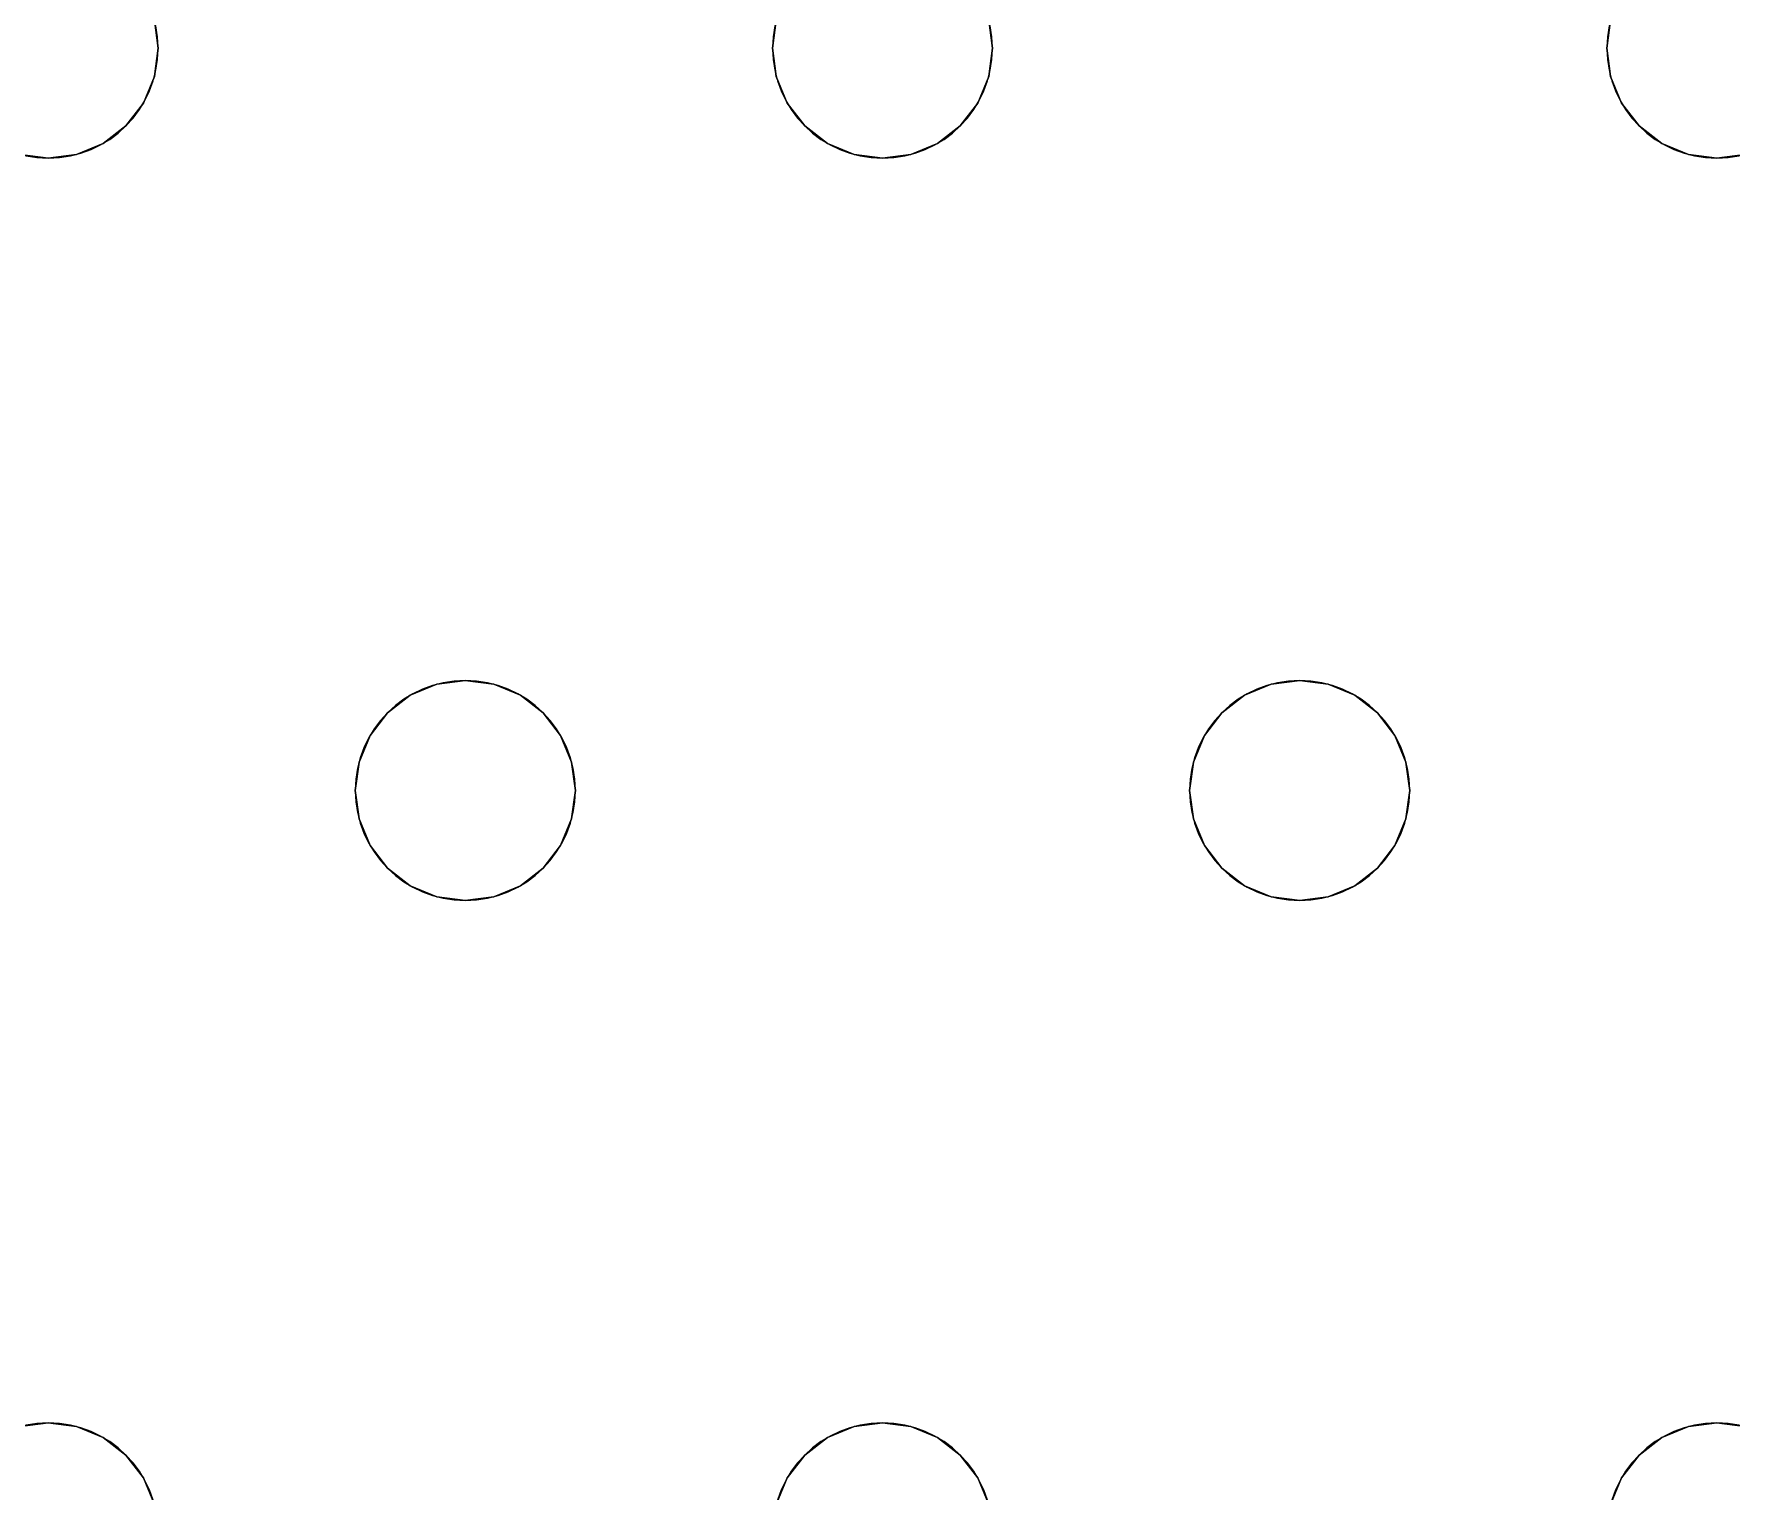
# Model space of a CAD drawing. Header units: millimetres. Extents: x -1 to 1601, y -701 to 1.
# Drawn here: x 986.6 to 1048.3, y -312.5 to -259.5 of the extents above; entities that cross this region are included whole.
import ezdxf

# ---------------------------------------------------------------- set-up
doc = ezdxf.new("R2010")
doc.units = ezdxf.units.MM
doc.layers.add('IQ_200_3D', color=1, linetype='Continuous')
doc.layers.add('IQ_204_2D', color=7, linetype='Continuous')

msp = doc.modelspace()

# ---------------------------------------------------------------- linework, layer by layer
at = {"layer": 'IQ_200_3D', "lineweight": 18}
for points, invisible_edges in [([(122.762, -68.034, 850), (1477.238, -68.034, 850), (1477.238, -397.966, 850), (122.762, -397.966, 850)], 10), ([(122.762, -68.034, 860), (122.762, -397.966, 860), (1477.238, -397.966, 860), (1477.238, -68.034, 860)], 5), ([(991.118, -260, 890), (990.981, -258.965, 890), (990.981, -258.965, 888), (991.118, -260, 888)], 2), ([(1013.587, -258.965, 888), (991.118, -260, 888), (990.981, -258.965, 888)], 13), ([(1013.451, -260, 888), (990.981, -261.035, 888), (991.118, -260, 888), (1013.587, -258.965, 888)], 5), ([(991.118, -260, 890), (1013.451, -260, 890), (1013.587, -258.965, 890), (990.981, -258.965, 890)], 5), ([(1013.587, -258.965, 890), (1013.451, -260, 890), (1013.451, -260, 888), (1013.587, -258.965, 888)], 8), ([(1021.451, -260, 890), (1021.315, -258.965, 890), (1021.315, -258.965, 888), (1021.451, -260, 888)], 2), ([(1021.451, -260, 888), (1021.315, -258.965, 888), (1043.921, -258.965, 888), (1043.784, -260, 888)], 10), ([(1021.451, -260, 890), (1043.784, -260, 890), (1043.921, -258.965, 890), (1021.315, -258.965, 890)], 5), ([(1043.921, -258.965, 890), (1043.784, -260, 890), (1043.784, -260, 888), (1043.921, -258.965, 888)], 8), ([(990.981, -261.035, 890), (991.118, -260, 890), (991.118, -260, 888), (990.981, -261.035, 888)], 8), ([(1013.587, -261.035, 888), (990.981, -261.035, 888), (1013.451, -260, 888)], 3), ([(990.981, -261.035, 890), (1013.587, -261.035, 890), (1013.451, -260, 890), (991.118, -260, 890)], 5), ([(1013.451, -260, 890), (1013.587, -261.035, 890), (1013.587, -261.035, 888), (1013.451, -260, 888)], 2), ([(1043.921, -261.035, 888), (1020.915, -262, 888), (1021.315, -261.035, 888), (1043.784, -260, 888)], 5), ([(1021.315, -261.035, 890), (1020.915, -262, 890), (1043.921, -261.035, 890), (1043.784, -260, 890)], 10), ([(1021.315, -261.035, 890), (1021.451, -260, 890), (1021.451, -260, 888), (1021.315, -261.035, 888)], 8), ([(1021.451, -260, 888), (1043.784, -260, 888), (1021.315, -261.035, 888)], 3), ([(1043.784, -260, 890), (1021.451, -260, 890), (1021.315, -261.035, 890)], 13), ([(1043.784, -260, 890), (1043.921, -261.035, 890), (1043.921, -261.035, 888), (1043.784, -260, 888)], 2), ([(990.582, -262, 890), (990.981, -261.035, 890), (990.981, -261.035, 888), (990.582, -262, 888)], 10), ([(990.582, -262, 888), (990.981, -261.035, 888), (1013.587, -261.035, 888), (1013.987, -262, 888)], 10), ([(1013.987, -262, 890), (1013.587, -261.035, 890), (990.582, -262, 890), (1002.284, -283, 890)], 14), ([(990.981, -261.035, 890), (990.582, -262, 890), (1013.587, -261.035, 890)], 14), ([(1013.587, -261.035, 890), (1013.987, -262, 890), (1013.987, -262, 888), (1013.587, -261.035, 888)], 10), ([(1020.915, -262, 890), (1021.315, -261.035, 890), (1021.315, -261.035, 888), (1020.915, -262, 888)], 10), ([(1020.915, -262, 888), (1043.921, -261.035, 888), (1044.32, -262, 888), (1032.618, -283, 888)], 13), ([(1044.32, -262, 890), (1043.921, -261.035, 890), (1020.915, -262, 890), (1032.618, -283, 890)], 14), ([(1043.921, -261.035, 890), (1044.32, -262, 890), (1044.32, -262, 888), (1043.921, -261.035, 888)], 10), ([(989.946, -262.828, 890), (990.582, -262, 890), (990.582, -262, 888), (989.946, -262.828, 888)], 10), ([(989.946, -262.828, 888), (990.582, -262, 888), (1002.284, -283, 888), (1001.249, -283.136, 888)], 10), ([(989.946, -262.828, 890), (1001.249, -283.136, 890), (1002.284, -283, 890), (990.582, -262, 890)], 5), ([(1013.987, -262, 888), (1014.623, -262.828, 888), (1002.284, -283, 888), (990.582, -262, 888)], 14), ([(1014.623, -262.828, 890), (1013.987, -262, 890), (1002.284, -283, 890), (1003.319, -283.136, 890)], 10), ([(1013.987, -262, 890), (1014.623, -262.828, 890), (1014.623, -262.828, 888), (1013.987, -262, 888)], 10), ([(1020.279, -262.828, 890), (1020.915, -262, 890), (1020.915, -262, 888), (1020.279, -262.828, 888)], 10), ([(1020.279, -262.828, 888), (1020.915, -262, 888), (1032.618, -283, 888), (1031.582, -283.136, 888)], 10), ([(1032.618, -283, 890), (1020.915, -262, 890), (1020.279, -262.828, 890), (1031.582, -283.136, 890)], 5), ([(1032.618, -283, 888), (1044.32, -262, 888), (1044.956, -262.828, 888)], 13), ([(1044.956, -262.828, 890), (1044.32, -262, 890), (1032.618, -283, 890), (1033.653, -283.136, 890)], 10), ([(1044.32, -262, 890), (1044.956, -262.828, 890), (1044.956, -262.828, 888), (1044.32, -262, 888)], 10), ([(989.118, -263.464, 890), (989.946, -262.828, 890), (989.946, -262.828, 888), (989.118, -263.464, 888)], 10), ([(989.118, -263.464, 888), (989.946, -262.828, 888), (1001.249, -283.136, 888), (1000.284, -283.536, 888)], 10), ([(989.118, -263.464, 890), (1000.284, -283.536, 890), (1001.249, -283.136, 890), (989.946, -262.828, 890)], 5), ([(1014.623, -262.828, 888), (1015.451, -263.464, 888), (1003.319, -283.136, 888), (1002.284, -283, 888)], 10), ([(1015.451, -263.464, 890), (1014.623, -262.828, 890), (1003.319, -283.136, 890), (1004.284, -283.536, 890)], 10), ([(1014.623, -262.828, 890), (1015.451, -263.464, 890), (1015.451, -263.464, 888), (1014.623, -262.828, 888)], 10), ([(1019.451, -263.464, 890), (1020.279, -262.828, 890), (1020.279, -262.828, 888), (1019.451, -263.464, 888)], 10), ([(1019.451, -263.464, 888), (1020.279, -262.828, 888), (1031.582, -283.136, 888), (1030.618, -283.536, 888)], 10), ([(1031.582, -283.136, 890), (1020.279, -262.828, 890), (1019.451, -263.464, 890), (1030.618, -283.536, 890)], 5), ([(1044.956, -262.828, 888), (1045.784, -263.464, 888), (1033.653, -283.136, 888), (1032.618, -283, 888)], 10), ([(1045.784, -263.464, 890), (1044.956, -262.828, 890), (1033.653, -283.136, 890), (1034.618, -283.536, 890)], 10), ([(1044.956, -262.828, 890), (1045.784, -263.464, 890), (1045.784, -263.464, 888), (1044.956, -262.828, 888)], 10), ([(988.153, -263.864, 890), (989.118, -263.464, 890), (989.118, -263.464, 888), (988.153, -263.864, 888)], 10), ([(988.153, -263.864, 888), (989.118, -263.464, 888), (1000.284, -283.536, 888), (999.456, -284.172, 888)], 10), ([(988.153, -263.864, 890), (999.456, -284.172, 890), (1000.284, -283.536, 890), (989.118, -263.464, 890)], 5), ([(1015.451, -263.464, 888), (1016.416, -263.864, 888), (1004.284, -283.536, 888), (1003.319, -283.136, 888)], 10), ([(1016.416, -263.864, 890), (1015.451, -263.464, 890), (1004.284, -283.536, 890), (1005.113, -284.172, 890)], 10), ([(1015.451, -263.464, 890), (1016.416, -263.864, 890), (1016.416, -263.864, 888), (1015.451, -263.464, 888)], 10), ([(1018.486, -263.864, 890), (1019.451, -263.464, 890), (1019.451, -263.464, 888), (1018.486, -263.864, 888)], 10), ([(1018.486, -263.864, 888), (1019.451, -263.464, 888), (1030.618, -283.536, 888), (1029.789, -284.172, 888)], 10), ([(1030.618, -283.536, 890), (1019.451, -263.464, 890), (1018.486, -263.864, 890), (1029.789, -284.172, 890)], 5), ([(1045.784, -263.464, 888), (1046.749, -263.864, 888), (1034.618, -283.536, 888), (1033.653, -283.136, 888)], 10), ([(1046.749, -263.864, 890), (1045.784, -263.464, 890), (1034.618, -283.536, 890), (1035.446, -284.172, 890)], 10), ([(1045.784, -263.464, 890), (1046.749, -263.864, 890), (1046.749, -263.864, 888), (1045.784, -263.464, 888)], 10), ([(974.779, -284.172, 888), (986.082, -263.864, 888), (987.118, -264, 888), (975.415, -285, 888)], 5), ([(987.118, -264, 890), (986.082, -263.864, 890), (974.779, -284.172, 890), (975.415, -285, 890)], 10), ([(998.82, -285, 888), (975.415, -285, 888), (987.118, -264, 888)], 15), ([(975.415, -285, 890), (975.815, -285.965, 890), (998.82, -285, 890), (987.118, -264, 890)], 14), ([(987.118, -264, 888), (986.082, -263.864, 888), (986.082, -263.864, 890), (987.118, -264, 890)], 10), ([(988.153, -263.864, 888), (987.118, -264, 888), (987.118, -264, 890), (988.153, -263.864, 890)], 10), ([(987.118, -264, 888), (988.153, -263.864, 888), (999.456, -284.172, 888), (998.82, -285, 888)], 10), ([(999.456, -284.172, 890), (988.153, -263.864, 890), (987.118, -264, 890), (998.82, -285, 890)], 5), ([(1016.416, -263.864, 888), (1017.451, -264, 888), (1005.113, -284.172, 888), (1004.284, -283.536, 888)], 10), ([(1017.451, -264, 890), (1016.416, -263.864, 890), (1005.113, -284.172, 890), (1005.748, -285, 890)], 10), ([(1005.748, -285, 888), (1005.113, -284.172, 888), (1017.451, -264, 888), (1029.153, -285, 888)], 14), ([(1029.153, -285, 890), (1029.789, -284.172, 890), (1017.451, -264, 890), (1005.748, -285, 890)], 14), ([(1017.451, -264, 888), (1016.416, -263.864, 888), (1016.416, -263.864, 890), (1017.451, -264, 890)], 10), ([(1018.486, -263.864, 888), (1017.451, -264, 888), (1017.451, -264, 890), (1018.486, -263.864, 890)], 10), ([(1029.789, -284.172, 888), (1029.153, -285, 888), (1017.451, -264, 888), (1018.486, -263.864, 888)], 10), ([(1017.451, -264, 890), (1029.789, -284.172, 890), (1018.486, -263.864, 890)], 3), ([(1035.446, -284.172, 888), (1034.618, -283.536, 888), (1046.749, -263.864, 888), (1047.784, -264, 888)], 10), ([(1035.446, -284.172, 890), (1036.082, -285, 890), (1047.784, -264, 890), (1046.749, -263.864, 890)], 10), ([(1036.082, -285, 888), (1035.446, -284.172, 888), (1047.784, -264, 888)], 14), ([(1047.784, -264, 888), (1060.123, -284.172, 888), (1059.487, -285, 888), (1036.082, -285, 888)], 13), ([(1036.082, -285, 890), (1036.481, -285.965, 890), (1059.487, -285, 890), (1047.784, -264, 890)], 14), ([(1047.784, -264, 888), (1046.749, -263.864, 888), (1046.749, -263.864, 890), (1047.784, -264, 890)], 10), ([(1048.82, -263.864, 888), (1047.784, -264, 888), (1047.784, -264, 890), (1048.82, -263.864, 890)], 10), ([(1047.784, -264, 888), (1048.82, -263.864, 888), (1060.123, -284.172, 888)], 14), ([(1047.784, -264, 890), (1059.487, -285, 890), (1060.123, -284.172, 890), (1048.82, -263.864, 890)], 5), ([(1001.249, -283.136, 890), (1000.284, -283.536, 890), (1000.284, -283.536, 888), (1001.249, -283.136, 888)], 10), ([(1001.249, -283.136, 888), (1002.284, -283, 888), (1002.284, -283, 890), (1001.249, -283.136, 890)], 10), ([(1002.284, -283, 888), (1003.319, -283.136, 888), (1003.319, -283.136, 890), (1002.284, -283, 890)], 10), ([(1004.284, -283.536, 890), (1003.319, -283.136, 890), (1003.319, -283.136, 888), (1004.284, -283.536, 888)], 10), ([(1031.582, -283.136, 890), (1030.618, -283.536, 890), (1030.618, -283.536, 888), (1031.582, -283.136, 888)], 10), ([(1031.582, -283.136, 888), (1032.618, -283, 888), (1032.618, -283, 890), (1031.582, -283.136, 890)], 10), ([(1032.618, -283, 888), (1033.653, -283.136, 888), (1033.653, -283.136, 890), (1032.618, -283, 890)], 10), ([(1034.618, -283.536, 890), (1033.653, -283.136, 890), (1033.653, -283.136, 888), (1034.618, -283.536, 888)], 10), ([(1000.284, -283.536, 890), (999.456, -284.172, 890), (999.456, -284.172, 888), (1000.284, -283.536, 888)], 10), ([(1005.113, -284.172, 890), (1004.284, -283.536, 890), (1004.284, -283.536, 888), (1005.113, -284.172, 888)], 10), ([(1030.618, -283.536, 890), (1029.789, -284.172, 890), (1029.789, -284.172, 888), (1030.618, -283.536, 888)], 10), ([(1035.446, -284.172, 890), (1034.618, -283.536, 890), (1034.618, -283.536, 888), (1035.446, -284.172, 888)], 10), ([(999.456, -284.172, 890), (998.82, -285, 890), (998.82, -285, 888), (999.456, -284.172, 888)], 10), ([(1005.748, -285, 890), (1005.113, -284.172, 890), (1005.113, -284.172, 888), (1005.748, -285, 888)], 10), ([(1029.789, -284.172, 890), (1029.153, -285, 890), (1029.153, -285, 888), (1029.789, -284.172, 888)], 10), ([(1036.082, -285, 890), (1035.446, -284.172, 890), (1035.446, -284.172, 888), (1036.082, -285, 888)], 10), ([(975.815, -285.965, 888), (975.415, -285, 888), (998.82, -285, 888), (998.421, -285.965, 888)], 10), ([(998.421, -285.965, 890), (998.82, -285, 890), (975.815, -285.965, 890), (975.951, -287, 890)], 10), ([(998.82, -285, 890), (998.421, -285.965, 890), (998.421, -285.965, 888), (998.82, -285, 888)], 10), ([(1006.148, -285.965, 890), (1005.748, -285, 890), (1005.748, -285, 888), (1006.148, -285.965, 888)], 10), ([(1006.148, -285.965, 888), (1005.748, -285, 888), (1029.153, -285, 888), (1028.754, -285.965, 888)], 10), ([(1006.148, -285.965, 890), (1028.754, -285.965, 890), (1029.153, -285, 890), (1005.748, -285, 890)], 5), ([(1029.153, -285, 890), (1028.754, -285.965, 890), (1028.754, -285.965, 888), (1029.153, -285, 888)], 10), ([(1036.481, -285.965, 890), (1036.082, -285, 890), (1036.082, -285, 888), (1036.481, -285.965, 888)], 10), ([(1036.481, -285.965, 888), (1036.082, -285, 888), (1059.487, -285, 888), (1059.087, -285.965, 888)], 10), ([(1059.087, -285.965, 890), (1059.487, -285, 890), (1036.481, -285.965, 890), (1036.618, -287, 890)], 10), ([(975.951, -287, 888), (975.815, -285.965, 888), (998.421, -285.965, 888), (998.284, -287, 888)], 10), ([(998.284, -287, 890), (998.421, -285.965, 890), (975.951, -287, 890), (975.815, -288.035, 890)], 10), ([(998.421, -285.965, 890), (998.284, -287, 890), (998.284, -287, 888), (998.421, -285.965, 888)], 8), ([(1006.284, -287, 890), (1006.148, -285.965, 890), (1006.148, -285.965, 888), (1006.284, -287, 888)], 2), ([(1006.284, -287, 888), (1006.148, -285.965, 888), (1028.754, -285.965, 888), (1028.618, -287, 888)], 10), ([(1006.284, -287, 890), (1028.618, -287, 890), (1028.754, -285.965, 890), (1006.148, -285.965, 890)], 5), ([(1028.754, -285.965, 890), (1028.618, -287, 890), (1028.618, -287, 888), (1028.754, -285.965, 888)], 8), ([(1036.618, -287, 890), (1036.481, -285.965, 890), (1036.481, -285.965, 888), (1036.618, -287, 888)], 2), ([(1036.618, -287, 888), (1036.481, -285.965, 888), (1059.087, -285.965, 888), (1058.951, -287, 888)], 10), ([(1058.951, -287, 890), (1059.087, -285.965, 890), (1036.618, -287, 890), (1036.481, -288.035, 890)], 10), ([(998.421, -288.035, 890), (998.284, -287, 890), (975.815, -288.035, 890), (975.415, -289, 890)], 10), ([(975.815, -288.035, 888), (975.951, -287, 888), (998.284, -287, 888), (998.421, -288.035, 888)], 10), ([(998.284, -287, 890), (998.421, -288.035, 890), (998.421, -288.035, 888), (998.284, -287, 888)], 2), ([(1006.148, -288.035, 890), (1006.284, -287, 890), (1006.284, -287, 888), (1006.148, -288.035, 888)], 8), ([(1006.148, -288.035, 888), (1006.284, -287, 888), (1028.618, -287, 888), (1028.754, -288.035, 888)], 10), ([(1006.148, -288.035, 890), (1028.754, -288.035, 890), (1028.618, -287, 890), (1006.284, -287, 890)], 5), ([(1028.618, -287, 890), (1028.754, -288.035, 890), (1028.754, -288.035, 888), (1028.618, -287, 888)], 2), ([(1059.087, -288.035, 890), (1058.951, -287, 890), (1036.481, -288.035, 890), (1036.082, -289, 890)], 10), ([(1036.481, -288.035, 890), (1036.618, -287, 890), (1036.618, -287, 888), (1036.481, -288.035, 888)], 8), ([(1036.481, -288.035, 888), (1036.618, -287, 888), (1058.951, -287, 888), (1059.087, -288.035, 888)], 10), ([(975.415, -289, 888), (975.815, -288.035, 888), (998.421, -288.035, 888), (998.82, -289, 888)], 10), ([(998.82, -289, 890), (998.421, -288.035, 890), (975.415, -289, 890), (987.118, -310, 890)], 14), ([(998.421, -288.035, 890), (998.82, -289, 890), (998.82, -289, 888), (998.421, -288.035, 888)], 10), ([(1005.748, -289, 890), (1006.148, -288.035, 890), (1006.148, -288.035, 888), (1005.748, -289, 888)], 10), ([(1005.748, -289, 888), (1006.148, -288.035, 888), (1028.754, -288.035, 888), (1029.153, -289, 888)], 10), ([(1028.754, -288.035, 890), (1006.148, -288.035, 890), (1005.748, -289, 890), (1029.153, -289, 890)], 5), ([(1028.754, -288.035, 890), (1029.153, -289, 890), (1029.153, -289, 888), (1028.754, -288.035, 888)], 10), ([(1036.082, -289, 890), (1036.481, -288.035, 890), (1036.481, -288.035, 888), (1036.082, -289, 888)], 10), ([(1036.082, -289, 888), (1036.481, -288.035, 888), (1059.087, -288.035, 888), (1059.487, -289, 888)], 10), ([(1059.487, -289, 890), (1059.087, -288.035, 890), (1036.082, -289, 890), (1047.784, -310, 890)], 14), ([(975.415, -289, 888), (998.82, -289, 888), (987.118, -310, 888), (974.779, -289.828, 888)], 7), ([(974.779, -289.828, 890), (986.082, -310.136, 890), (987.118, -310, 890), (975.415, -289, 890)], 5), ([(999.456, -289.828, 888), (988.153, -310.136, 888), (987.118, -310, 888), (998.82, -289, 888)], 5), ([(999.456, -289.828, 890), (998.82, -289, 890), (987.118, -310, 890), (988.153, -310.136, 890)], 10), ([(998.82, -289, 890), (999.456, -289.828, 890), (999.456, -289.828, 888), (998.82, -289, 888)], 10), ([(1005.113, -289.828, 890), (1005.748, -289, 890), (1005.748, -289, 888), (1005.113, -289.828, 888)], 10), ([(1017.451, -310, 888), (1005.113, -289.828, 888), (1005.748, -289, 888), (1029.153, -289, 888)], 13), ([(1017.451, -310, 890), (1029.153, -289, 890), (1005.748, -289, 890), (1005.113, -289.828, 890)], 11), ([(1017.451, -310, 888), (1029.153, -289, 888), (1029.789, -289.828, 888), (1018.486, -310.136, 888)], 5), ([(1029.789, -289.828, 890), (1029.153, -289, 890), (1017.451, -310, 890), (1018.486, -310.136, 890)], 10), ([(1029.153, -289, 890), (1029.789, -289.828, 890), (1029.789, -289.828, 888), (1029.153, -289, 888)], 10), ([(1035.446, -289.828, 890), (1036.082, -289, 890), (1036.082, -289, 888), (1035.446, -289.828, 888)], 10), ([(1047.784, -310, 888), (1046.749, -310.136, 888), (1035.446, -289.828, 888), (1036.082, -289, 888)], 10), ([(1035.446, -289.828, 890), (1046.749, -310.136, 890), (1047.784, -310, 890), (1036.082, -289, 890)], 5), ([(1047.784, -310, 888), (1036.082, -289, 888), (1059.487, -289, 888), (1060.123, -289.828, 888)], 11), ([(1060.123, -289.828, 890), (1059.487, -289, 890), (1047.784, -310, 890), (1048.82, -310.136, 890)], 10), ([(986.082, -310.136, 888), (973.951, -290.464, 888), (974.779, -289.828, 888), (987.118, -310, 888)], 5), ([(1000.284, -290.464, 888), (989.118, -310.536, 888), (988.153, -310.136, 888), (999.456, -289.828, 888)], 5), ([(999.456, -289.828, 890), (988.153, -310.136, 890), (1000.284, -290.464, 890)], 3), ([(999.456, -289.828, 890), (1000.284, -290.464, 890), (1000.284, -290.464, 888), (999.456, -289.828, 888)], 10), ([(1004.284, -290.464, 890), (1005.113, -289.828, 890), (1005.113, -289.828, 888), (1004.284, -290.464, 888)], 10), ([(1005.113, -289.828, 888), (1017.451, -310, 888), (1016.416, -310.136, 888), (1004.284, -290.464, 888)], 5), ([(1005.113, -289.828, 890), (1004.284, -290.464, 890), (1016.416, -310.136, 890), (1017.451, -310, 890)], 10), ([(1018.486, -310.136, 888), (1029.789, -289.828, 888), (1030.618, -290.464, 888), (1019.451, -310.536, 888)], 5), ([(1030.618, -290.464, 890), (1029.789, -289.828, 890), (1018.486, -310.136, 890), (1019.451, -310.536, 890)], 10), ([(1029.789, -289.828, 890), (1030.618, -290.464, 890), (1030.618, -290.464, 888), (1029.789, -289.828, 888)], 10), ([(1034.618, -290.464, 890), (1035.446, -289.828, 890), (1035.446, -289.828, 888), (1034.618, -290.464, 888)], 10), ([(1034.618, -290.464, 888), (1035.446, -289.828, 888), (1046.749, -310.136, 888)], 14), ([(1034.618, -290.464, 890), (1045.784, -310.536, 890), (1046.749, -310.136, 890), (1035.446, -289.828, 890)], 5), ([(1060.123, -289.828, 888), (1060.951, -290.464, 888), (1048.82, -310.136, 888), (1047.784, -310, 888)], 10), ([(989.118, -310.536, 890), (1001.249, -290.864, 890), (1000.284, -290.464, 890), (988.153, -310.136, 890)], 5), ([(1001.249, -290.864, 888), (989.946, -311.172, 888), (989.118, -310.536, 888), (1000.284, -290.464, 888)], 5), ([(1000.284, -290.464, 890), (1001.249, -290.864, 890), (1001.249, -290.864, 888), (1000.284, -290.464, 888)], 10), ([(1003.319, -290.864, 890), (1004.284, -290.464, 890), (1004.284, -290.464, 888), (1003.319, -290.864, 888)], 10), ([(1015.451, -310.536, 888), (1014.623, -311.172, 888), (1003.319, -290.864, 888), (1004.284, -290.464, 888)], 10), ([(1004.284, -290.464, 890), (1003.319, -290.864, 890), (1015.451, -310.536, 890), (1016.416, -310.136, 890)], 10), ([(1004.284, -290.464, 888), (1016.416, -310.136, 888), (1015.451, -310.536, 888)], 13), ([(1019.451, -310.536, 888), (1030.618, -290.464, 888), (1031.582, -290.864, 888), (1020.279, -311.172, 888)], 5), ([(1019.451, -310.536, 890), (1020.279, -311.172, 890), (1031.582, -290.864, 890), (1030.618, -290.464, 890)], 10), ([(1030.618, -290.464, 890), (1031.582, -290.864, 890), (1031.582, -290.864, 888), (1030.618, -290.464, 888)], 10), ([(1033.653, -290.864, 890), (1034.618, -290.464, 890), (1034.618, -290.464, 888), (1033.653, -290.864, 888)], 10), ([(1045.784, -310.536, 888), (1033.653, -290.864, 888), (1034.618, -290.464, 888), (1046.749, -310.136, 888)], 5), ([(1033.653, -290.864, 890), (1044.956, -311.172, 890), (1045.784, -310.536, 890), (1034.618, -290.464, 890)], 5), ([(989.946, -311.172, 890), (1001.249, -290.864, 890), (989.118, -310.536, 890)], 3), ([(1002.284, -291, 888), (990.582, -312, 888), (989.946, -311.172, 888), (1001.249, -290.864, 888)], 5), ([(1002.284, -291, 890), (1001.249, -290.864, 890), (989.946, -311.172, 890), (990.582, -312, 890)], 10), ([(1013.987, -312, 888), (990.981, -312.965, 888), (990.582, -312, 888), (1002.284, -291, 888)], 13), ([(1002.284, -291, 890), (990.582, -312, 890), (1013.987, -312, 890), (1014.623, -311.172, 890)], 11), ([(1002.284, -291, 888), (1001.249, -290.864, 888), (1001.249, -290.864, 890), (1002.284, -291, 890)], 10), ([(1003.319, -290.864, 888), (1002.284, -291, 888), (1002.284, -291, 890), (1003.319, -290.864, 890)], 10), ([(1014.623, -311.172, 888), (1013.987, -312, 888), (1002.284, -291, 888), (1003.319, -290.864, 888)], 10), ([(1003.319, -290.864, 890), (1002.284, -291, 890), (1014.623, -311.172, 890), (1015.451, -310.536, 890)], 10), ([(1020.279, -311.172, 888), (1031.582, -290.864, 888), (1032.618, -291, 888)], 13), ([(1032.618, -291, 890), (1031.582, -290.864, 890), (1020.279, -311.172, 890), (1020.915, -312, 890)], 10), ([(1020.915, -312, 888), (1020.279, -311.172, 888), (1032.618, -291, 888), (1044.32, -312, 888)], 14), ([(1044.32, -312, 890), (1032.618, -291, 890), (1020.915, -312, 890), (1021.315, -312.965, 890)], 11), ([(1032.618, -291, 888), (1031.582, -290.864, 888), (1031.582, -290.864, 890), (1032.618, -291, 890)], 10), ([(1033.653, -290.864, 888), (1032.618, -291, 888), (1032.618, -291, 890), (1033.653, -290.864, 890)], 10), ([(1044.956, -311.172, 888), (1032.618, -291, 888), (1033.653, -290.864, 888), (1045.784, -310.536, 888)], 5), ([(1032.618, -291, 890), (1044.32, -312, 890), (1044.956, -311.172, 890), (1033.653, -290.864, 890)], 5), ([(1044.32, -312, 888), (1032.618, -291, 888), (1044.956, -311.172, 888)], 3), ([(986.082, -310.136, 888), (987.118, -310, 888), (987.118, -310, 890), (986.082, -310.136, 890)], 10), ([(987.118, -310, 888), (988.153, -310.136, 888), (988.153, -310.136, 890), (987.118, -310, 890)], 10), ([(989.118, -310.536, 890), (988.153, -310.136, 890), (988.153, -310.136, 888), (989.118, -310.536, 888)], 10), ([(1016.416, -310.136, 890), (1015.451, -310.536, 890), (1015.451, -310.536, 888), (1016.416, -310.136, 888)], 10), ([(1016.416, -310.136, 888), (1017.451, -310, 888), (1017.451, -310, 890), (1016.416, -310.136, 890)], 10), ([(1017.451, -310, 888), (1018.486, -310.136, 888), (1018.486, -310.136, 890), (1017.451, -310, 890)], 10), ([(1019.451, -310.536, 890), (1018.486, -310.136, 890), (1018.486, -310.136, 888), (1019.451, -310.536, 888)], 10), ([(1046.749, -310.136, 890), (1045.784, -310.536, 890), (1045.784, -310.536, 888), (1046.749, -310.136, 888)], 10), ([(1046.749, -310.136, 888), (1047.784, -310, 888), (1047.784, -310, 890), (1046.749, -310.136, 890)], 10), ([(1047.784, -310, 888), (1048.82, -310.136, 888), (1048.82, -310.136, 890), (1047.784, -310, 890)], 10), ([(989.946, -311.172, 890), (989.118, -310.536, 890), (989.118, -310.536, 888), (989.946, -311.172, 888)], 10), ([(1015.451, -310.536, 890), (1014.623, -311.172, 890), (1014.623, -311.172, 888), (1015.451, -310.536, 888)], 10), ([(1020.279, -311.172, 890), (1019.451, -310.536, 890), (1019.451, -310.536, 888), (1020.279, -311.172, 888)], 10), ([(1045.784, -310.536, 890), (1044.956, -311.172, 890), (1044.956, -311.172, 888), (1045.784, -310.536, 888)], 10), ([(990.582, -312, 890), (989.946, -311.172, 890), (989.946, -311.172, 888), (990.582, -312, 888)], 10), ([(1014.623, -311.172, 890), (1013.987, -312, 890), (1013.987, -312, 888), (1014.623, -311.172, 888)], 10), ([(1020.915, -312, 890), (1020.279, -311.172, 890), (1020.279, -311.172, 888), (1020.915, -312, 888)], 10), ([(1044.956, -311.172, 890), (1044.32, -312, 890), (1044.32, -312, 888), (1044.956, -311.172, 888)], 10), ([(990.981, -312.965, 890), (990.582, -312, 890), (990.582, -312, 888), (990.981, -312.965, 888)], 10), ([(990.981, -312.965, 890), (1013.587, -312.965, 890), (1013.987, -312, 890), (990.582, -312, 890)], 5), ([(1013.587, -312.965, 888), (991.118, -314, 888), (990.981, -312.965, 888), (1013.987, -312, 888)], 5), ([(1013.987, -312, 890), (1013.587, -312.965, 890), (1013.587, -312.965, 888), (1013.987, -312, 888)], 10), ([(1021.315, -312.965, 890), (1020.915, -312, 890), (1020.915, -312, 888), (1021.315, -312.965, 888)], 10), ([(1044.32, -312, 888), (1043.921, -312.965, 888), (1021.315, -312.965, 888), (1020.915, -312, 888)], 10), ([(1044.32, -312, 890), (1021.315, -312.965, 890), (1043.921, -312.965, 890)], 3), ([(1044.32, -312, 890), (1043.921, -312.965, 890), (1043.921, -312.965, 888), (1044.32, -312, 888)], 10)]:
    msp.add_3dface(points, dxfattribs=dict(at, invisible_edges=invisible_edges))
at = {"layer": 'IQ_204_2D'}
for centre, start, end in [((987.118, -260), 0, 180), ((1017.451, -260), 360, 180), ((1047.784, -260), 0, 180), ((987.118, -260), 180, 360), ((1017.451, -260), 180, 360), ((1047.784, -260), 180, 0), ((1002.284, -287), 0, 180), ((1032.618, -287), 0, 180), ((1002.284, -287), 180, 0), ((1032.618, -287), 180, 0), ((987.118, -314), 0, 180), ((1017.451, -314), 360, 180), ((1047.784, -314), 0, 180)]:
    msp.add_arc(centre, 4, start, end, dxfattribs=at)

# ---------------------------------------------------------------- meshes
at = {"layer": 'IQ_200_3D', "lineweight": 18}
mesh = msp.add_polyface(dxfattribs=at)
corners = [(1600, 0, 850), (1600, -700, 850), (0, -700, 850), (0, 0, 850), (1210.5, -594, 850), (1211.556, -602.023, 850), (1214.653, -609.5, 850), (1219.58, -615.92, 850), (1226, -620.847, 850), (1233.477, -623.944, 850), (1241.5, -625, 850), (1459.5, -625, 850), (1467.523, -623.944, 850), (1475, -620.847, 850), (1481.42, -615.92, 850), (1486.347, -609.5, 850), (1489.444, -602.023, 850), (1490.5, -594, 850), (1490.5, -476, 850), (1489.444, -467.977, 850), (1486.347, -460.5, 850), (1481.42, -454.08, 850), (1475, -449.153, 850), (1467.523, -446.056, 850), (1459.5, -445, 850), (1241.5, -445, 850), (1233.477, -446.056, 850), (1226, -449.153, 850), (1219.58, -454.08, 850), (1214.653, -460.5, 850), (1211.556, -467.977, 850), (1210.5, -476, 850), (1477.5, -68.034, 850), (122.5, -68.034, 850), (110.412, -69.625, 850), (99.148, -74.291, 850), (89.475, -81.713, 850), (82.053, -91.386, 850), (77.388, -102.65, 850), (75.796, -114.738, 850), (75.796, -351.262, 850), (77.388, -363.35, 850), (82.053, -374.614, 850), (89.475, -384.287, 850), (99.148, -391.709, 850), (110.412, -396.375, 850), (122.5, -397.966, 850), (1477.5, -397.966, 850), (1489.588, -396.375, 850), (1500.852, -391.709, 850), (1510.525, -384.287, 850), (1517.947, -374.614, 850), (1522.612, -363.35, 850), (1524.204, -351.262, 850), (1524.204, -114.738, 850), (1522.612, -102.65, 850), (1517.947, -91.386, 850), (1510.525, -81.713, 850), (1500.852, -74.291, 850), (1489.588, -69.625, 850)]
mesh.append_faces([[corners[k] for k in face] for face in [(37, 3, 36), (35, 3, 34), (4, 46, 31), (31, 46, 30), (55, 0, 54), (16, 1, 15), (14, 1, 13), (21, 49, 20), (11, 1, 10)]], dxfattribs={"vtx0": -1, "vtx1": -1})
mesh.append_faces([[corners[k] for k in face] for face in [(3, 37, 38), (3, 38, 39), (3, 39, 40, 2), (2, 40, 41), (46, 4, 5), (2, 6, 7), (46, 29, 30), (46, 28, 29), (26, 46, 47, 25), (46, 26, 27), (0, 59, 32, 3), (20, 49, 50, 19), (47, 24, 25), (0, 55, 56), (1, 52, 53), (19, 50, 51, 18), (1, 16, 17)]], dxfattribs={"vtx0": -1, "vtx2": -1})
mesh.append_faces([[corners[k] for k in face] for face in [(2, 45, 46, 5), (1, 17, 18, 51)]], dxfattribs={"vtx0": -1, "vtx2": -1, "vtx3": -1})
mesh.append_faces([[corners[k] for k in face] for face in [(41, 42, 2), (35, 36, 3), (33, 34, 3, 32), (43, 44, 2), (44, 45, 2), (42, 43, 2), (5, 6, 2), (27, 28, 46), (7, 8, 2), (8, 9, 2), (58, 59, 0), (56, 57, 0), (57, 58, 0), (51, 52, 1), (23, 24, 47), (11, 12, 1), (12, 13, 1), (14, 15, 1)]], dxfattribs={"vtx1": -1, "vtx2": -1})
mesh.append_faces([[corners[k] for k in face] for face in [(1, 2, 9, 10), (47, 48, 22, 23), (48, 49, 21, 22), (53, 54, 0, 1)]], dxfattribs={"vtx1": -1, "vtx3": -1})
mesh = msp.add_polyface(dxfattribs=at)
corners = [(1600, -700, 900), (1600, -23, 900), (0, -23, 900), (0, -700, 900), (90, -35.113, 900), (1510, -35.113, 900), (1529.382, -37.665, 900), (1547.443, -45.146, 900), (1562.953, -57.047, 900), (1574.854, -72.557, 900), (1582.335, -90.618, 900), (1584.887, -110, 900), (1584.887, -610, 900), (1582.335, -629.382, 900), (1574.854, -647.443, 900), (1562.953, -662.953, 900), (1547.443, -674.854, 900), (1529.382, -682.335, 900), (1510, -684.887, 900), (90, -684.887, 900), (70.618, -682.335, 900), (52.557, -674.854, 900), (37.047, -662.953, 900), (25.146, -647.443, 900), (17.665, -629.382, 900), (15.113, -610, 900), (15.113, -110, 900), (17.665, -90.618, 900), (25.146, -72.557, 900), (37.047, -57.047, 900), (52.557, -45.146, 900), (70.618, -37.665, 900)]
mesh.append_faces([[corners[k] for k in face] for face in [(9, 1, 8), (14, 0, 13), (31, 2, 30), (28, 2, 27), (21, 3, 20), (23, 3, 22)]], dxfattribs={"vtx0": -1, "vtx1": -1})
mesh.append_faces([[corners[k] for k in face] for face in [(1, 9, 10), (1, 11, 12, 0), (0, 14, 15), (0, 18, 19), (2, 28, 29), (3, 23, 24)]], dxfattribs={"vtx0": -1, "vtx2": -1})
mesh.append_faces([[corners[k] for k in face] for face in [(10, 11, 1), (5, 6, 1), (7, 8, 1), (6, 7, 1), (12, 13, 0), (15, 16, 0), (17, 18, 0), (16, 17, 0), (31, 4, 2), (29, 30, 2), (26, 27, 2), (21, 22, 3), (24, 25, 3)]], dxfattribs={"vtx1": -1, "vtx2": -1})
mesh.append_faces([[corners[k] for k in face] for face in [(4, 5, 1, 2), (25, 26, 2, 3), (19, 20, 3, 0)]], dxfattribs={"vtx1": -1, "vtx3": -1})
mesh = msp.add_polyface(dxfattribs=at)
corners = [(1510, -48.392, 890), (90, -48.392, 890), (66.424, -53.082, 890), (46.437, -66.437, 890), (33.082, -86.424, 890), (28.392, -110, 890), (28.392, -610, 890), (33.082, -633.576, 890), (46.437, -653.563, 890), (66.424, -666.918, 890), (90, -671.608, 890), (1510, -671.608, 890), (1533.576, -666.918, 890), (1553.563, -653.563, 890), (1566.918, -633.576, 890), (1571.608, -610, 890), (1571.608, -110, 890), (1566.918, -86.424, 890), (1553.563, -66.437, 890), (1533.576, -53.082, 890), (122.5, -418.034, 890), (1477.5, -418.034, 890), (1489.656, -419.634, 890), (1500.983, -424.326, 890), (1510.71, -431.79, 890), (1518.174, -441.517, 890), (1522.866, -452.844, 890), (1524.466, -465, 890), (1524.466, -605, 890), (1522.866, -617.156, 890), (1518.174, -628.483, 890), (1510.71, -638.21, 890), (1500.983, -645.674, 890), (1489.656, -650.366, 890), (1477.5, -651.966, 890), (122.5, -651.966, 890), (110.344, -650.366, 890), (99.017, -645.674, 890), (89.29, -638.21, 890), (81.826, -628.483, 890), (77.134, -617.156, 890), (75.534, -605, 890), (75.534, -465, 890), (77.134, -452.844, 890), (81.826, -441.517, 890), (89.29, -431.79, 890), (99.017, -424.326, 890), (110.344, -419.634, 890), (122.5, -68.034, 890), (1477.5, -68.034, 890), (1489.588, -69.625, 890), (1500.852, -74.291, 890), (1510.525, -81.713, 890), (1517.947, -91.386, 890), (1522.612, -102.65, 890), (1524.204, -114.738, 890), (1524.204, -351.262, 890), (1522.612, -363.35, 890), (1517.947, -374.614, 890), (1510.525, -384.287, 890), (1500.852, -391.709, 890), (1489.588, -396.375, 890), (1477.5, -397.966, 890), (122.5, -397.966, 890), (110.412, -396.375, 890), (99.148, -391.709, 890), (89.475, -384.287, 890), (82.053, -374.614, 890), (77.388, -363.35, 890), (75.796, -351.262, 890), (75.796, -114.738, 890), (77.388, -102.65, 890), (82.053, -91.386, 890), (89.475, -81.713, 890), (99.148, -74.291, 890), (110.412, -69.625, 890)]
mesh.append_faces([[corners[k] for k in face] for face in [(65, 47, 64), (75, 1, 74), (71, 5, 70), (73, 2, 72)]], dxfattribs={"vtx0": -1, "vtx1": -1})
mesh.append_faces([[corners[k] for k in face] for face in [(15, 28, 29, 14), (11, 32, 33), (16, 55, 56, 15), (54, 17, 18, 53), (53, 18, 19, 52), (52, 19, 0, 51), (0, 50, 51), (10, 37, 38, 9), (64, 47, 20, 63), (8, 39, 40, 7), (39, 8, 9, 38), (69, 42, 43), (1, 75, 48, 0), (3, 71, 72, 2)]], dxfattribs={"vtx0": -1, "vtx2": -1})
mesh.append_faces([[corners[k] for k in face] for face in [(6, 41, 42, 69)]], dxfattribs={"vtx0": -1, "vtx2": -1, "vtx3": -1})
mesh.append_faces([[corners[k] for k in face] for face in [(11, 33, 34, 35), (71, 3, 4, 5)]], dxfattribs={"vtx0": -1, "vtx3": -1})
mesh.append_faces([[corners[k] for k in face] for face in [(49, 50, 0, 48), (36, 37, 10)]], dxfattribs={"vtx1": -1, "vtx2": -1})
mesh.append_faces([[corners[k] for k in face] for face in [(27, 28, 15, 56)]], dxfattribs={"vtx1": -1, "vtx2": -1, "vtx3": -1})
mesh.append_faces([[corners[k] for k in face] for face in [(13, 14, 29, 30), (12, 13, 30, 31), (26, 27, 56, 57), (31, 32, 11, 12), (24, 25, 58, 59), (21, 22, 61, 62), (22, 23, 60, 61), (23, 24, 59, 60), (25, 26, 57, 58), (54, 55, 16, 17), (20, 21, 62, 63), (35, 36, 10, 11), (45, 46, 66, 67), (46, 47, 65, 66), (6, 7, 40, 41), (43, 44, 68, 69), (44, 45, 67, 68), (73, 74, 1, 2), (69, 70, 5, 6)]], dxfattribs={"vtx1": -1, "vtx3": -1})

doc.saveas('drawing.dxf')
